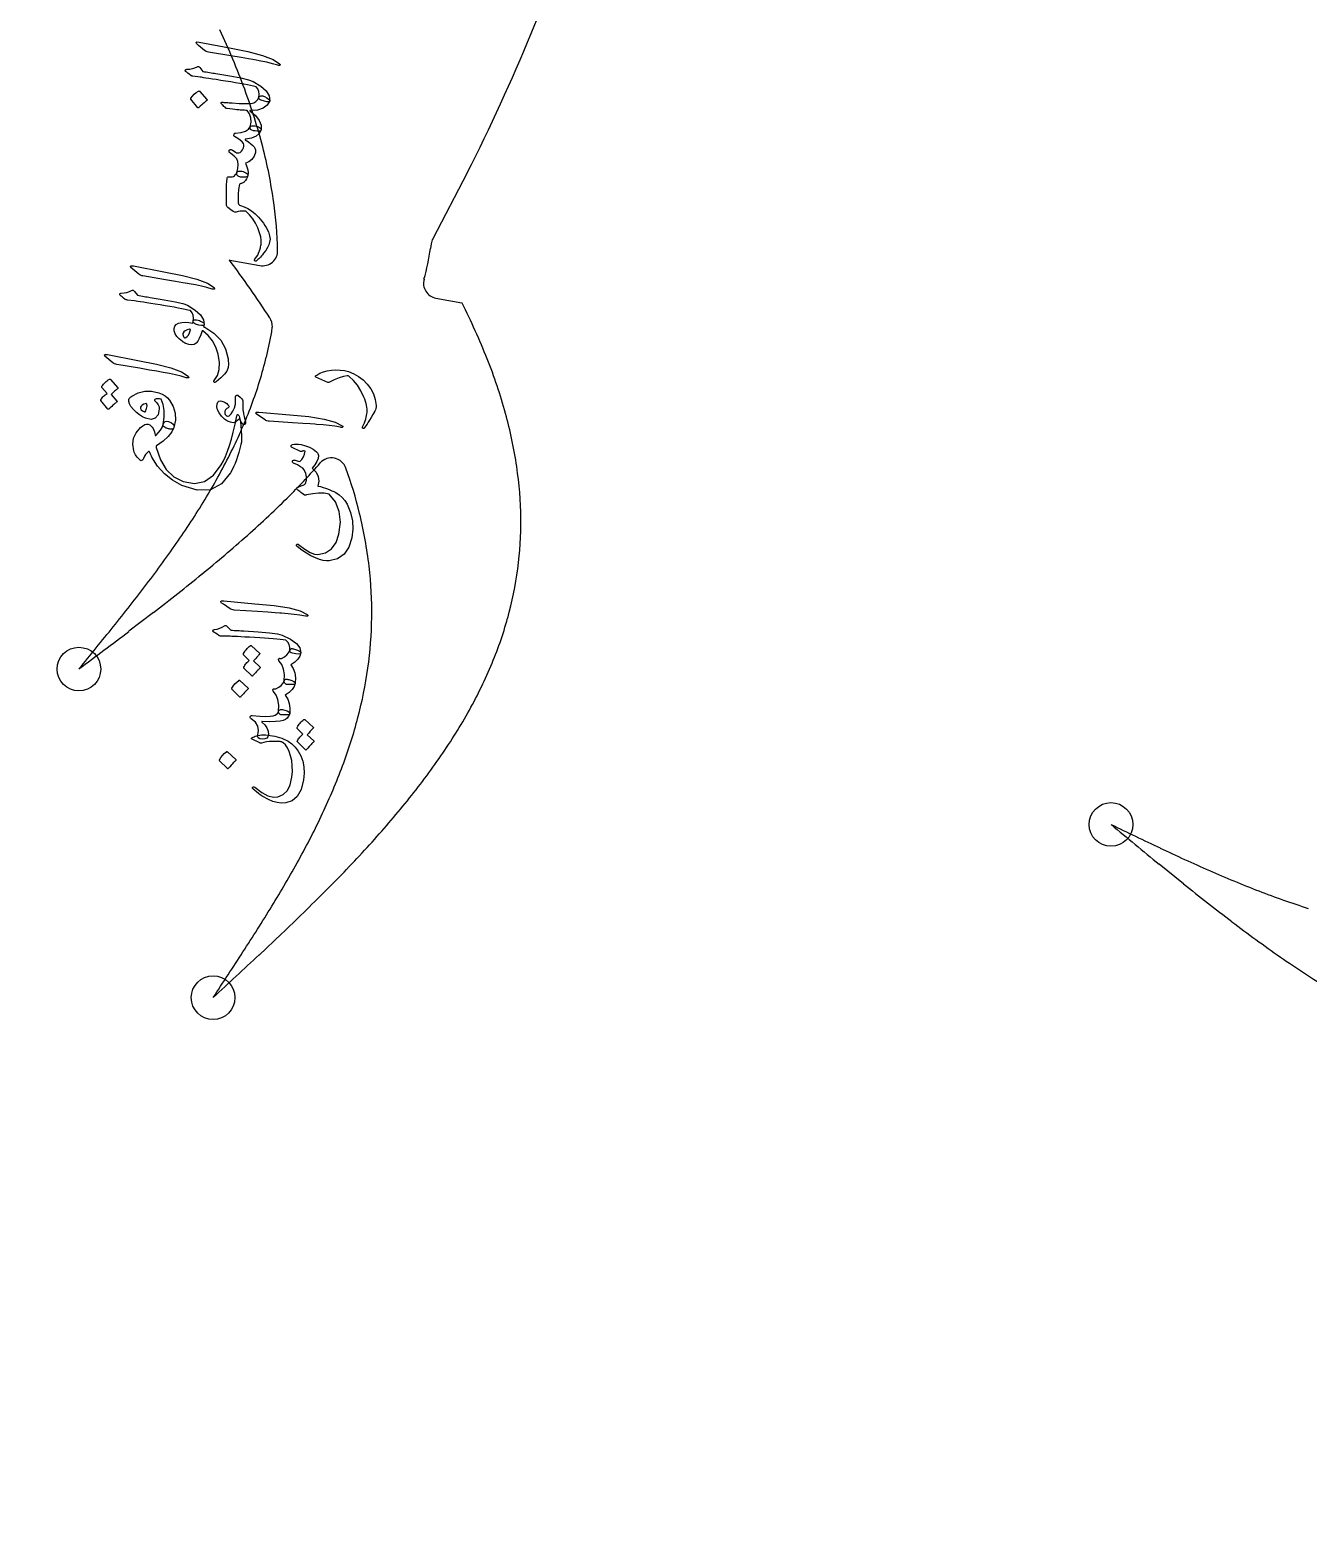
# Model space of a CAD drawing. Header units: millimetres. Extents: x -60 to 60, y -60 to 60.
# Drawn here: x -1.78 to 19.28, y 5.1 to 29.58 of the extents above; entities that cross this region are included whole.
import ezdxf

# ---------------------------------------------------------------- set-up
doc = ezdxf.new("R2010")
doc.units = ezdxf.units.MM
for name, color, linetype in [('CUT_INNER', 6, 'Continuous'), ('CUT_OUTER', 1, 'Continuous'), ('ENGRAVE', 7, 'Continuous'), ('TEXT', 5, 'Continuous')]:
    doc.layers.add(name, color=color, linetype=linetype)

msp = doc.modelspace()

# ---------------------------------------------------------------- linework, layer by layer
at = {"layer": 'CUT_INNER'}
for points in [[(5.428, 27.222), (4.859, 26.137)], [(4.833, 26.052), (4.824, 25.979)], [(1.511, 25.783), (1.508, 25.788), (1.514, 25.787), (2.009, 25.696)], [(4.91, 25.158), (5.337, 25.079), (5.342, 25.078)], [(2.118, 24.187), (2.201, 24.578)], [(0.26, 19.98), (-0.145, 19.669)], [(17.224, 15.509), (16.826, 15.83)], [(2.369, 14.687), (1.997, 14.336)]]:
    msp.add_lwpolyline(points, dxfattribs=at)
for centre, radius, start, end in [((0, 17.145), 35.054, 357.1887, 73.6087), ((-24.262, 42.269), 33.281, 337.4783, 341.7709), ((-9.895, 24.297), 12.425, 20.2625, 25.1712), ((-25.703, 42.869), 34.842, 333.315, 337.4746), ((-7.527, 25.17), 9.901, 14.513, 20.2646), ((-5.864, 25.602), 8.183, 7.9741, 14.5055), ((-4.069, 25.832), 6.374, 1.0815, 8.1646), ((2.054, 25.941), 0.25, 259.5125, 2.5306), ((1.073, 26.514), 3.788, 344.0043, 351.8666), ((5.081, 26.021), 0.25, 152.3457, 172.7444), ((-12.868, 15.014), 17.965, 33.1437, 36.831), ((4.956, 25.404), 0.25, 164.6204, 259.5125), ((-4.64, 20.044), 11.179, 21.5877, 26.7608), ((1.967, 24.696), 0.25, 356.8259, 34.0343), ((1.002, 24.803), 1.22, 349.3372, 354.3108), ((-4.811, 25.896), 7.136, 339.4867, 346.1424), ((-2.502, 20.888), 8.882, 15.4891, 21.6028), ((-5.874, 26.297), 8.272, 333.6814, 339.4681), ((-0.958, 21.317), 7.279, 8.4231, 15.481), ((-7.64, 27.172), 10.243, 328.9262, 333.674), ((3.191, 22.277), 0.25, 18.6373, 138.2223), ((-4.332, 28.824), 9.723, 314.6672, 318.988), ((-3.123, 19.98), 6.97, 13.5345, 19.9399), ((-0.002, 21.461), 6.312, 0.6128, 8.3993), ((-10.487, 28.887), 13.567, 325.2738, 328.9265), ((-9.164, 33.594), 16.514, 311.6291, 314.9562), ((-3.261, 19.914), 7.119, 6.6678, 13.7868), ((0.427, 21.469), 5.883, 344.3815, 0.5753), ((-15.475, 32.343), 19.635, 322.7089, 325.2774), ((-13.875, 38.889), 23.601, 309.2361, 311.6373), ((-22.577, 49.538), 37.352, 307.6896, 309.2427), ((-2.726, 19.978), 6.58, 351.9871, 6.6539), ((-26.604, 40.815), 33.622, 321.1926, 322.7128), ((-0.169, 21.635), 6.501, 337.0085, 344.39), ((-89.46, 91.395), 114.301, 320.73225, 321.18174), ((-83.867, 129.847), 138.378, 306.80344, 307.23019), ((-1.196, 22.073), 7.618, 330.5246, 336.9906), ((-3.276, 20.057), 7.136, 345.3195, 351.9751), ((-4.375, 20.348), 8.272, 339.5142, 345.3009), ((-2.776, 22.967), 9.434, 325.1132, 330.5205), ((-6.221, 21.039), 10.243, 334.759, 339.5068), ((-5.061, 24.559), 12.218, 320.7808, 325.1178), ((-9.227, 22.456), 13.567, 331.1066, 334.7592), ((-8.39, 27.273), 16.514, 317.4618, 320.789), ((104.402, 122.971), 138.378, 230.31119, 230.73794), ((65.707, 119.428), 114.301, 244.23999, 244.68948), ((-13.614, 32.062), 23.601, 315.0689, 317.4701), ((31.208, 46.496), 33.622, 244.7004, 246.2205), ((-14.541, 25.387), 19.635, 328.5416, 331.1102), ((25.57, 33.696), 19.635, 246.2166, 248.7852), ((40.63, 44.618), 37.352, 231.1973, 232.7505), ((-23.353, 41.771), 37.352, 313.5224, 315.0755), ((23.375, 28.039), 13.567, 248.7815, 252.4342), ((-26.473, 32.685), 33.622, 327.0254, 328.5455), ((32.309, 33.67), 23.601, 232.7439, 235.1451), ((-94.144, 76.614), 114.301, 326.56502, 327.01451), ((-92.487, 115.436), 138.378, 312.63621, 313.06296), ((28.26, 27.853), 16.514, 235.1368, 238.4639)]:
    msp.add_arc(centre, radius, start, end, dxfattribs=at)
at = {"layer": 'CUT_OUTER'}
msp.add_circle((0, 0), 60, dxfattribs=at)
at = {"layer": 'ENGRAVE'}
for centre, radius in [((0, 17.145), 39.579), ((-0.97, 19.047), 0.36), ((16.03, 16.487), 0.36), ((1.241, 13.634), 0.36)]:
    msp.add_circle(centre, radius, dxfattribs=at)
at = {"layer": 'TEXT'}
for points in [[(0.998, 29.324), (0.967, 29.353), (0.959, 29.372), (0.973, 29.381), (1.01, 29.378), (1.509, 29.282), (1.815, 29.222), (2.054, 29.158), (2.228, 29.091), (2.336, 29.02), (2.344, 29.011), (2.347, 29.003), (2.346, 28.998), (2.341, 28.995), (2.334, 28.993), (2.326, 28.993), (2.316, 28.994), (2.305, 28.997), (2.219, 29.022), (2.127, 29.045), (2.029, 29.065), (1.924, 29.083), (1.897, 29.088), (1.823, 29.101), (1.702, 29.122), (1.535, 29.151), (1.163, 29.213), (1.144, 29.217), (1.127, 29.224), (1.112, 29.231), (1.099, 29.241)], [(0.874, 28.826), (0.846, 28.849), (0.823, 28.867), (0.806, 28.88), (0.795, 28.888), (0.788, 28.894), (0.784, 28.9), (0.782, 28.907), (0.783, 28.913), (0.787, 28.92), (0.792, 28.925), (0.8, 28.928), (0.809, 28.929), (0.857, 28.933), (0.901, 28.942), (0.942, 28.955), (0.979, 28.972), (0.991, 28.977), (1.002, 28.976), (1.013, 28.969), (1.024, 28.957), (1.073, 28.895), (1.101, 28.89), (1.129, 28.885), (1.156, 28.88), (1.183, 28.876), (1.21, 28.871), (1.236, 28.867), (1.261, 28.863), (1.286, 28.859), (1.516, 28.821), (1.695, 28.787), (1.822, 28.756), (1.898, 28.729), (2.026, 28.651), (2.115, 28.572), (2.163, 28.492), (2.173, 28.412), (2.172, 28.41), (2.171, 28.408), (2.171, 28.406), (2.17, 28.404), (2.156, 28.395), (2.128, 28.395), (2.087, 28.404), (2.033, 28.42), (2.014, 28.428), (2.001, 28.438), (1.994, 28.45), (1.994, 28.464), (1.999, 28.517), (1.993, 28.564), (1.976, 28.605), (1.949, 28.641), (1.907, 28.651), (1.859, 28.662), (1.805, 28.673), (1.745, 28.684), (1.679, 28.696), (1.607, 28.708), (1.53, 28.721), (1.447, 28.734), (1.366, 28.747), (1.293, 28.759), (1.228, 28.769), (1.172, 28.778), (1.123, 28.785), (1.083, 28.791), (1.051, 28.797), (1.028, 28.801), (0.909, 28.814), (0.898, 28.817), (0.888, 28.82), (0.88, 28.823), (0.874, 28.826)], [(0.874, 28.437), (0.872, 28.44), (0.872, 28.444), (0.873, 28.449), (0.875, 28.454), (0.901, 28.488), (0.931, 28.519), (0.964, 28.546), (0.999, 28.57), (1.004, 28.572), (1.008, 28.572), (1.012, 28.571), (1.016, 28.568), (1.139, 28.43), (1.141, 28.426), (1.141, 28.421), (1.137, 28.416), (1.131, 28.411), (1.125, 28.407), (1.117, 28.4), (1.105, 28.39), (1.091, 28.378), (1.074, 28.362), (1.053, 28.344), (1.03, 28.323), (1.003, 28.298), (0.999, 28.295), (0.996, 28.294), (0.993, 28.295), (0.99, 28.297)], [(1.472, 28.281), (1.463, 28.284), (1.452, 28.291), (1.437, 28.303), (1.42, 28.318), (1.404, 28.334), (1.391, 28.346), (1.382, 28.356), (1.375, 28.363), (1.372, 28.374), (1.375, 28.382), (1.386, 28.385), (1.403, 28.385), (1.415, 28.384), (1.429, 28.383), (1.445, 28.383), (1.464, 28.382), (1.484, 28.381), (1.506, 28.379), (1.531, 28.377), (1.557, 28.375), (1.668, 28.368), (1.756, 28.364), (1.823, 28.364), (1.869, 28.367), (1.912, 28.379), (1.947, 28.399), (1.974, 28.428), (1.994, 28.464), (2, 28.474), (2.007, 28.483), (2.017, 28.489), (2.029, 28.493), (2.043, 28.494), (2.058, 28.493), (2.073, 28.488), (2.089, 28.479), (2.128, 28.458), (2.155, 28.439), (2.17, 28.424), (2.173, 28.412), (2.132, 28.338), (2.066, 28.287), (1.972, 28.257), (1.852, 28.25), (1.847, 28.249), (1.845, 28.248), (1.846, 28.246), (1.848, 28.244), (1.939, 28.166), (2, 28.087), (2.031, 28.008), (2.031, 27.928), (2.028, 27.92), (2.022, 27.914), (2.012, 27.911), (2, 27.909), (1.982, 27.91), (1.961, 27.912), (1.935, 27.914), (1.905, 27.918), (1.877, 27.925), (1.859, 27.938), (1.851, 27.956), (1.853, 27.98), (1.865, 28.059), (1.861, 28.13), (1.839, 28.193), (1.8, 28.248), (1.794, 28.25), (1.78, 28.253), (1.758, 28.254), (1.729, 28.256), (1.711, 28.256), (1.689, 28.258), (1.662, 28.26), (1.632, 28.263), (1.598, 28.267), (1.56, 28.271), (1.518, 28.276), (1.472, 28.281)], [(1.632, 27.227), (1.648, 27.297), (1.653, 27.358), (1.647, 27.409), (1.629, 27.452), (1.612, 27.474), (1.589, 27.497), (1.56, 27.521), (1.526, 27.547), (1.516, 27.555), (1.508, 27.564), (1.504, 27.572), (1.503, 27.579), (1.504, 27.588), (1.506, 27.596), (1.512, 27.601), (1.519, 27.605), (1.529, 27.607), (1.539, 27.607), (1.549, 27.603), (1.56, 27.597), (1.586, 27.578), (1.609, 27.564), (1.628, 27.555), (1.643, 27.551), (1.667, 27.552), (1.688, 27.561), (1.708, 27.578), (1.725, 27.605), (1.739, 27.636), (1.746, 27.663), (1.746, 27.687), (1.739, 27.708), (1.72, 27.734), (1.689, 27.762), (1.647, 27.791), (1.594, 27.824), (1.588, 27.828), (1.584, 27.835), (1.583, 27.843), (1.585, 27.854), (1.589, 27.864), (1.595, 27.871), (1.601, 27.875), (1.609, 27.877), (1.702, 27.89), (1.773, 27.911), (1.823, 27.942), (1.853, 27.982), (1.861, 27.991), (1.876, 27.997), (1.898, 27.999), (1.927, 27.997), (1.949, 27.994), (1.97, 27.988), (1.989, 27.98), (2.007, 27.97), (2.02, 27.96), (2.028, 27.95), (2.032, 27.94), (2.032, 27.93), (2.001, 27.87), (1.948, 27.825), (1.872, 27.794), (1.774, 27.777), (1.769, 27.777), (1.767, 27.775), (1.767, 27.772), (1.771, 27.768), (1.821, 27.734), (1.861, 27.703), (1.893, 27.675), (1.915, 27.65), (1.929, 27.628), (1.937, 27.605), (1.94, 27.583), (1.938, 27.559), (1.915, 27.496), (1.879, 27.444), (1.831, 27.406), (1.772, 27.38), (1.797, 27.324), (1.812, 27.271), (1.816, 27.221), (1.81, 27.175), (1.804, 27.165), (1.793, 27.157), (1.777, 27.152), (1.756, 27.15), (1.693, 27.154), (1.651, 27.168), (1.631, 27.193), (1.632, 27.227)], [(1.812, 27.179), (1.801, 27.148), (1.789, 27.122), (1.775, 27.099), (1.759, 27.08), (1.751, 27.072), (1.742, 27.065), (1.732, 27.059), (1.721, 27.054), (1.71, 27.049), (1.698, 27.045), (1.686, 27.041), (1.673, 27.037), (1.661, 26.95), (1.655, 26.87), (1.653, 26.796), (1.656, 26.728), (1.659, 26.712), (1.667, 26.7), (1.678, 26.691), (1.693, 26.685), (1.755, 26.661), (1.81, 26.635), (1.858, 26.607), (1.9, 26.577), (1.931, 26.549), (1.962, 26.521), (1.99, 26.491), (2.018, 26.459), (2.045, 26.426), (2.07, 26.392), (2.093, 26.357), (2.115, 26.32), (2.151, 26.251), (2.172, 26.188), (2.179, 26.131), (2.172, 26.081), (2.156, 26.037), (2.135, 25.991), (2.107, 25.945), (2.073, 25.898), (2.055, 25.875), (2.038, 25.855), (2.022, 25.836), (2.007, 25.82), (1.993, 25.806), (1.98, 25.794), (1.968, 25.783), (1.958, 25.774), (1.95, 25.77), (1.942, 25.768), (1.934, 25.769), (1.927, 25.773), (1.922, 25.778), (1.921, 25.785), (1.923, 25.793), (1.929, 25.802), (1.954, 25.837), (1.975, 25.869), (1.991, 25.898), (2.002, 25.925), (2.007, 25.939), (2.011, 25.954), (2.016, 25.97), (2.02, 25.987), (2.024, 26.006), (2.028, 26.025), (2.031, 26.045), (2.034, 26.066), (2.035, 26.113), (2.026, 26.17), (2.007, 26.237), (1.978, 26.315), (1.94, 26.394), (1.895, 26.467), (1.841, 26.532), (1.779, 26.59), (1.777, 26.593), (1.774, 26.594), (1.771, 26.595), (1.767, 26.594), (1.725, 26.594), (1.687, 26.591), (1.651, 26.584), (1.619, 26.573), (1.6, 26.573), (1.571, 26.586), (1.532, 26.612), (1.483, 26.651), (1.474, 26.661), (1.468, 26.672), (1.464, 26.685), (1.462, 26.698), (1.461, 26.755), (1.46, 26.811), (1.46, 26.866), (1.461, 26.92), (1.462, 26.974), (1.464, 27.027), (1.467, 27.079), (1.47, 27.131), (1.473, 27.142), (1.478, 27.151), (1.485, 27.156), (1.496, 27.158), (1.518, 27.155), (1.538, 27.156), (1.557, 27.159), (1.575, 27.165), (1.591, 27.174), (1.606, 27.188), (1.62, 27.207), (1.633, 27.231), (1.642, 27.242), (1.655, 27.25), (1.672, 27.253), (1.693, 27.253), (1.716, 27.249), (1.738, 27.243), (1.759, 27.234), (1.779, 27.223), (1.796, 27.211), (1.806, 27.2), (1.812, 27.189), (1.812, 27.179)], [(-0.082, 25.636), (-0.113, 25.665), (-0.121, 25.684), (-0.107, 25.693), (-0.07, 25.69), (0.429, 25.594), (0.735, 25.534), (0.975, 25.47), (1.148, 25.403), (1.256, 25.332), (1.264, 25.323), (1.267, 25.316), (1.266, 25.31), (1.261, 25.307), (1.254, 25.305), (1.246, 25.305), (1.236, 25.306), (1.225, 25.309), (1.139, 25.334), (1.047, 25.357), (0.949, 25.377), (0.844, 25.395), (0.817, 25.4), (0.743, 25.413), (0.622, 25.434), (0.455, 25.463), (0.084, 25.525), (0.064, 25.529), (0.047, 25.535), (0.032, 25.543), (0.019, 25.552)], [(-0.206, 25.138), (-0.234, 25.161), (-0.257, 25.179), (-0.274, 25.192), (-0.285, 25.2), (-0.291, 25.206), (-0.296, 25.212), (-0.297, 25.218), (-0.297, 25.225), (-0.293, 25.232), (-0.288, 25.237), (-0.28, 25.24), (-0.271, 25.241), (-0.223, 25.245), (-0.179, 25.254), (-0.138, 25.267), (-0.101, 25.284), (-0.089, 25.289), (-0.078, 25.288), (-0.067, 25.281), (-0.056, 25.269), (-0.007, 25.207), (0.021, 25.202), (0.049, 25.197), (0.076, 25.192), (0.103, 25.188), (0.13, 25.183), (0.156, 25.179), (0.181, 25.175), (0.206, 25.171), (0.436, 25.133), (0.615, 25.099), (0.742, 25.068), (0.818, 25.041), (0.946, 24.963), (1.035, 24.884), (1.084, 24.804), (1.093, 24.724), (1.092, 24.722), (1.092, 24.72), (1.091, 24.718), (1.09, 24.716), (1.076, 24.707), (1.048, 24.707), (1.007, 24.715), (0.953, 24.732), (0.934, 24.74), (0.921, 24.75), (0.914, 24.762), (0.914, 24.776), (0.919, 24.829), (0.913, 24.876), (0.897, 24.918), (0.869, 24.953), (0.827, 24.963), (0.779, 24.974), (0.725, 24.985), (0.665, 24.996), (0.599, 25.008), (0.527, 25.02), (0.45, 25.033), (0.367, 25.046), (0.286, 25.059), (0.213, 25.071), (0.148, 25.081), (0.092, 25.09), (0.043, 25.097), (0.003, 25.104), (-0.029, 25.109), (-0.052, 25.113), (-0.171, 25.126), (-0.182, 25.129), (-0.192, 25.131), (-0.2, 25.135), (-0.206, 25.138)], [(1.103, 24.678), (1.252, 24.584), (1.366, 24.466), (1.444, 24.324), (1.487, 24.159), (1.49, 24.137), (1.491, 24.115), (1.492, 24.094), (1.493, 24.073), (1.492, 24.053), (1.491, 24.034), (1.488, 24.015), (1.485, 23.998), (1.466, 23.957), (1.428, 23.907), (1.369, 23.848), (1.29, 23.78), (1.279, 23.773), (1.27, 23.77), (1.262, 23.77), (1.256, 23.774), (1.252, 23.781), (1.251, 23.788), (1.254, 23.795), (1.26, 23.803), (1.314, 23.883), (1.343, 23.981), (1.346, 24.098), (1.324, 24.234), (1.286, 24.351), (1.232, 24.455), (1.161, 24.545), (1.074, 24.622), (1.07, 24.622), (1.067, 24.622), (1.064, 24.621), (1.062, 24.619), (1.038, 24.552), (1.013, 24.496), (0.987, 24.451), (0.96, 24.418), (0.927, 24.396), (0.888, 24.388), (0.842, 24.393), (0.791, 24.412), (0.784, 24.415), (0.777, 24.419), (0.77, 24.422), (0.764, 24.426), (0.757, 24.431), (0.749, 24.435), (0.742, 24.44), (0.734, 24.446), (0.684, 24.486), (0.645, 24.528), (0.618, 24.572), (0.601, 24.618), (0.598, 24.661), (0.608, 24.697), (0.633, 24.725), (0.673, 24.745), (0.724, 24.759), (0.779, 24.763), (0.84, 24.76), (0.906, 24.748), (0.907, 24.752), (0.908, 24.756), (0.909, 24.76), (0.91, 24.763), (0.91, 24.767), (0.911, 24.771), (0.912, 24.775), (0.913, 24.779), (0.92, 24.791), (0.931, 24.799), (0.948, 24.802), (0.969, 24.801), (0.992, 24.796), (1.014, 24.789), (1.035, 24.78), (1.056, 24.769), (1.075, 24.757), (1.087, 24.745), (1.093, 24.735), (1.093, 24.726), (1.082, 24.688), (1.086, 24.687), (1.09, 24.685), (1.096, 24.682), (1.103, 24.678)], [(0.853, 24.648), (0.811, 24.637), (0.778, 24.622), (0.756, 24.602), (0.744, 24.576), (0.744, 24.559), (0.746, 24.543), (0.752, 24.528), (0.76, 24.513), (0.765, 24.508), (0.772, 24.506), (0.78, 24.506), (0.789, 24.509), (0.813, 24.524), (0.834, 24.55), (0.852, 24.587), (0.867, 24.635), (0.867, 24.64), (0.865, 24.644), (0.86, 24.646), (0.853, 24.648)], [(-0.509, 24.175), (-0.541, 24.205), (-0.549, 24.224), (-0.535, 24.232), (-0.498, 24.23), (0.001, 24.133), (0.307, 24.073), (0.547, 24.009), (0.721, 23.942), (0.828, 23.872), (0.836, 23.862), (0.839, 23.855), (0.839, 23.85), (0.834, 23.846), (0.827, 23.845), (0.819, 23.844), (0.809, 23.846), (0.798, 23.848), (0.712, 23.873), (0.62, 23.896), (0.521, 23.916), (0.416, 23.934), (0.389, 23.939), (0.315, 23.953), (0.195, 23.974), (0.028, 24.003), (-0.344, 24.064), (-0.363, 24.069), (-0.381, 24.075), (-0.396, 24.083), (-0.409, 24.092)], [(-0.592, 23.689), (-0.593, 23.692), (-0.594, 23.696), (-0.593, 23.701), (-0.591, 23.706), (-0.578, 23.724), (-0.564, 23.74), (-0.55, 23.756), (-0.535, 23.771), (-0.52, 23.785), (-0.504, 23.798), (-0.486, 23.811), (-0.468, 23.823), (-0.463, 23.825), (-0.459, 23.825), (-0.454, 23.823), (-0.45, 23.82), (-0.327, 23.681), (-0.326, 23.677), (-0.327, 23.674), (-0.331, 23.669), (-0.336, 23.664), (-0.341, 23.661), (-0.348, 23.655), (-0.358, 23.647), (-0.369, 23.637), (-0.383, 23.624), (-0.399, 23.609), (-0.418, 23.591), (-0.439, 23.571), (-0.344, 23.462), (-0.341, 23.457), (-0.342, 23.453), (-0.345, 23.448), (-0.352, 23.442), (-0.357, 23.438), (-0.366, 23.431), (-0.377, 23.421), (-0.392, 23.409), (-0.409, 23.394), (-0.429, 23.375), (-0.453, 23.354), (-0.479, 23.329), (-0.483, 23.327), (-0.487, 23.327), (-0.49, 23.328), (-0.492, 23.331), (-0.608, 23.47), (-0.61, 23.474), (-0.611, 23.477), (-0.61, 23.482), (-0.608, 23.487), (-0.597, 23.502), (-0.586, 23.517), (-0.575, 23.53), (-0.562, 23.543), (-0.549, 23.555), (-0.536, 23.566), (-0.522, 23.577), (-0.507, 23.587)], [(2.935, 23.856), (2.932, 23.858), (2.929, 23.86), (2.927, 23.862), (2.926, 23.864), (2.927, 23.87), (2.93, 23.877), (2.938, 23.884), (2.948, 23.892), (3, 23.921), (3.057, 23.944), (3.121, 23.961), (3.19, 23.971), (3.264, 23.975), (3.335, 23.973), (3.404, 23.964), (3.471, 23.948), (3.557, 23.914), (3.636, 23.868), (3.71, 23.811), (3.778, 23.743), (3.837, 23.665), (3.88, 23.581), (3.909, 23.49), (3.924, 23.392), (3.924, 23.367), (3.921, 23.342), (3.914, 23.318), (3.903, 23.294), (3.873, 23.241), (3.845, 23.193), (3.819, 23.15), (3.796, 23.113), (3.776, 23.081), (3.757, 23.054), (3.742, 23.033), (3.729, 23.018), (3.725, 23.015), (3.721, 23.013), (3.718, 23.012), (3.715, 23.012), (3.711, 23.013), (3.707, 23.015), (3.704, 23.017), (3.702, 23.021), (3.7, 23.025), (3.699, 23.029), (3.7, 23.034), (3.703, 23.04), (3.719, 23.073), (3.733, 23.105), (3.745, 23.136), (3.755, 23.166), (3.763, 23.195), (3.77, 23.223), (3.774, 23.25), (3.777, 23.277), (3.777, 23.304), (3.776, 23.332), (3.773, 23.362), (3.767, 23.393), (3.76, 23.425), (3.75, 23.458), (3.738, 23.493), (3.723, 23.529), (3.675, 23.633), (3.618, 23.724), (3.553, 23.803), (3.48, 23.87), (3.474, 23.875), (3.467, 23.878), (3.458, 23.88), (3.448, 23.88), (3.386, 23.869), (3.316, 23.847), (3.237, 23.814), (3.149, 23.77), (3.143, 23.768), (3.139, 23.767), (3.135, 23.768), (3.132, 23.769)], [(-0.148, 23.491), (-0.142, 23.504), (-0.132, 23.517), (-0.117, 23.531), (-0.098, 23.545), (0.007, 23.598), (0.116, 23.625), (0.228, 23.625), (0.344, 23.598), (0.401, 23.575), (0.45, 23.547), (0.491, 23.515), (0.524, 23.479), (0.583, 23.375), (0.614, 23.265), (0.619, 23.148), (0.596, 23.025), (0.589, 23.014), (0.578, 23.006), (0.561, 23.002), (0.539, 23.001), (0.527, 23.002), (0.515, 23.003), (0.504, 23.006), (0.492, 23.009), (0.48, 23.014), (0.47, 23.018), (0.459, 23.022), (0.45, 23.027), (0.434, 23.038), (0.423, 23.049), (0.417, 23.063), (0.417, 23.078), (0.435, 23.198), (0.436, 23.308), (0.419, 23.405), (0.384, 23.492), (0.355, 23.497), (0.331, 23.499), (0.313, 23.499), (0.301, 23.497), (0.29, 23.493), (0.282, 23.488), (0.277, 23.483), (0.276, 23.478), (0.276, 23.474), (0.277, 23.471), (0.279, 23.468), (0.281, 23.466), (0.315, 23.435), (0.338, 23.403), (0.351, 23.369), (0.354, 23.333), (0.334, 23.236), (0.289, 23.179), (0.22, 23.161), (0.127, 23.182), (0.077, 23.205), (0.027, 23.237), (-0.022, 23.277), (-0.072, 23.326), (-0.112, 23.374), (-0.139, 23.418), (-0.15, 23.456), (-0.148, 23.491)], [(1.729, 23.467), (1.729, 23.439), (1.73, 23.413), (1.73, 23.39), (1.73, 23.368), (1.731, 23.348), (1.732, 23.33), (1.733, 23.315), (1.735, 23.302), (1.737, 23.288), (1.74, 23.272), (1.744, 23.253), (1.748, 23.231), (1.754, 23.207), (1.76, 23.179), (1.767, 23.149), (1.775, 23.116), (1.777, 23.103), (1.775, 23.092), (1.769, 23.084), (1.76, 23.078), (1.738, 23.078), (1.717, 23.094), (1.696, 23.127), (1.673, 23.177), (1.648, 23.147), (1.622, 23.125), (1.597, 23.112), (1.571, 23.107), (1.526, 23.113), (1.479, 23.133), (1.43, 23.167), (1.381, 23.214), (1.338, 23.268), (1.311, 23.319), (1.3, 23.369), (1.305, 23.418), (1.317, 23.443), (1.334, 23.459), (1.357, 23.464), (1.386, 23.46), (1.415, 23.45), (1.442, 23.437), (1.465, 23.422), (1.486, 23.403), (1.499, 23.387), (1.504, 23.372), (1.5, 23.361), (1.487, 23.352), (1.468, 23.343), (1.454, 23.331), (1.443, 23.316), (1.436, 23.298), (1.433, 23.278), (1.434, 23.26), (1.439, 23.244), (1.449, 23.229), (1.462, 23.217), (1.476, 23.212), (1.489, 23.213), (1.503, 23.221), (1.538, 23.254), (1.567, 23.297), (1.591, 23.349), (1.608, 23.41), (1.609, 23.416), (1.61, 23.422), (1.61, 23.429), (1.61, 23.437), (1.61, 23.445), (1.61, 23.454), (1.609, 23.464), (1.609, 23.474), (1.609, 23.485), (1.609, 23.495), (1.609, 23.504), (1.609, 23.512), (1.609, 23.52), (1.609, 23.526), (1.609, 23.531), (1.61, 23.536), (1.613, 23.544), (1.617, 23.55), (1.622, 23.555), (1.629, 23.558), (1.636, 23.559), (1.642, 23.559), (1.647, 23.558), (1.652, 23.555), (1.686, 23.529), (1.71, 23.505), (1.724, 23.484), (1.729, 23.467)], [(0.047, 23.363), (0.046, 23.341), (0.057, 23.321), (0.077, 23.303), (0.108, 23.286), (0.113, 23.285), (0.117, 23.284), (0.12, 23.284), (0.121, 23.285), (0.131, 23.303), (0.14, 23.323), (0.146, 23.343), (0.15, 23.364), (0.152, 23.384), (0.151, 23.4), (0.147, 23.414), (0.14, 23.425), (0.102, 23.413), (0.073, 23.398), (0.055, 23.381), (0.047, 23.363)], [(1.987, 23.226), (1.952, 23.252), (1.942, 23.27), (1.955, 23.28), (1.993, 23.282), (2.506, 23.236), (2.82, 23.207), (3.068, 23.167), (3.25, 23.117), (3.366, 23.057), (3.375, 23.049), (3.379, 23.042), (3.379, 23.036), (3.374, 23.032), (3.367, 23.03), (3.359, 23.029), (3.349, 23.029), (3.337, 23.031), (3.248, 23.047), (3.153, 23.061), (3.052, 23.071), (2.944, 23.078), (2.916, 23.08), (2.841, 23.086), (2.717, 23.095), (2.546, 23.107), (2.165, 23.131), (2.145, 23.134), (2.127, 23.138), (2.111, 23.144), (2.096, 23.152)], [(0.043, 23.026), (0.081, 23.057), (0.115, 23.076), (0.146, 23.084), (0.173, 23.08), (0.196, 23.07), (0.217, 23.055), (0.235, 23.035), (0.251, 23.01), (0.264, 22.983), (0.275, 22.957), (0.282, 22.931), (0.287, 22.905), (0.288, 22.898), (0.29, 22.896), (0.295, 22.897), (0.301, 22.903), (0.341, 22.943), (0.373, 22.986), (0.399, 23.03), (0.417, 23.078), (0.432, 23.108), (0.453, 23.125), (0.478, 23.131), (0.508, 23.124), (0.553, 23.103), (0.582, 23.08), (0.597, 23.054), (0.596, 23.025), (0.562, 22.954), (0.503, 22.88), (0.419, 22.804), (0.31, 22.726), (0.305, 22.721), (0.302, 22.715), (0.301, 22.708), (0.302, 22.7), (0.372, 22.497), (0.47, 22.335), (0.596, 22.215), (0.75, 22.137), (0.933, 22.105), (1.099, 22.14), (1.246, 22.243), (1.376, 22.414), (1.41, 22.477), (1.444, 22.551), (1.477, 22.635), (1.51, 22.731), (1.542, 22.837), (1.573, 22.953), (1.604, 23.081), (1.633, 23.218), (1.635, 23.229), (1.638, 23.235), (1.643, 23.239), (1.648, 23.24), (1.654, 23.238), (1.659, 23.233), (1.664, 23.225), (1.669, 23.215), (1.68, 23.172), (1.69, 23.119), (1.698, 23.054), (1.705, 22.978), (1.709, 22.903), (1.71, 22.84), (1.707, 22.788), (1.7, 22.747), (1.683, 22.679), (1.665, 22.614), (1.645, 22.551), (1.625, 22.492), (1.603, 22.435), (1.579, 22.381), (1.555, 22.331), (1.529, 22.283), (1.381, 22.099), (1.198, 22.003), (0.98, 21.995), (0.728, 22.074), (0.574, 22.159), (0.44, 22.264), (0.326, 22.392), (0.232, 22.54), (0.225, 22.553), (0.22, 22.565), (0.215, 22.576), (0.211, 22.586), (0.207, 22.595), (0.204, 22.602), (0.201, 22.609), (0.198, 22.615), (0.193, 22.625), (0.188, 22.631), (0.183, 22.633), (0.179, 22.631), (0.152, 22.61), (0.128, 22.584), (0.108, 22.554), (0.092, 22.519), (0.081, 22.496), (0.069, 22.483), (0.057, 22.48), (0.044, 22.485), (0.024, 22.503), (0.006, 22.521), (-0.01, 22.54), (-0.024, 22.559), (-0.036, 22.579), (-0.047, 22.6), (-0.057, 22.622), (-0.065, 22.644), (-0.082, 22.752), (-0.07, 22.851), (-0.028, 22.942), (0.043, 23.026)], [(2.542, 22.697), (2.534, 22.703), (2.528, 22.708), (2.525, 22.715), (2.525, 22.722), (2.528, 22.73), (2.532, 22.737), (2.538, 22.742), (2.547, 22.745), (2.575, 22.752), (2.608, 22.755), (2.647, 22.753), (2.691, 22.746), (2.763, 22.728), (2.829, 22.702), (2.89, 22.668), (2.945, 22.625), (2.958, 22.611), (2.967, 22.597), (2.973, 22.583), (2.975, 22.568), (2.969, 22.517), (2.95, 22.465), (2.919, 22.411), (2.874, 22.355), (2.936, 22.29), (2.972, 22.219), (2.982, 22.144), (2.967, 22.063), (3.01, 22.053), (3.051, 22.041), (3.09, 22.029), (3.127, 22.016), (3.163, 22.002), (3.197, 21.986), (3.23, 21.971), (3.261, 21.954), (3.317, 21.918), (3.367, 21.873), (3.41, 21.822), (3.447, 21.762), (3.505, 21.627), (3.537, 21.49), (3.545, 21.351), (3.528, 21.209), (3.477, 21.054), (3.398, 20.94), (3.29, 20.865), (3.153, 20.829), (3.107, 20.83), (3.053, 20.838), (2.992, 20.855), (2.925, 20.88), (2.852, 20.914), (2.777, 20.956), (2.701, 21.006), (2.623, 21.066), (2.618, 21.07), (2.615, 21.075), (2.614, 21.081), (2.614, 21.087), (2.615, 21.092), (2.618, 21.097), (2.621, 21.101), (2.626, 21.104), (2.631, 21.105), (2.637, 21.105), (2.643, 21.103), (2.648, 21.099), (2.752, 21.023), (2.84, 20.97), (2.91, 20.941), (2.964, 20.934), (3.092, 20.965), (3.192, 21.03), (3.266, 21.132), (3.314, 21.27), (3.338, 21.47), (3.318, 21.646), (3.256, 21.8), (3.151, 21.929), (3.068, 21.944), (2.978, 21.947), (2.882, 21.937), (2.778, 21.916), (2.767, 21.912), (2.758, 21.911), (2.75, 21.912), (2.744, 21.915), (2.723, 21.931), (2.704, 21.945), (2.685, 21.959), (2.668, 21.972), (2.653, 21.984), (2.639, 21.995), (2.628, 22.006), (2.618, 22.015), (2.614, 22.02), (2.613, 22.025), (2.615, 22.03), (2.619, 22.034), (2.623, 22.036), (2.627, 22.039), (2.634, 22.043), (2.643, 22.047), (2.653, 22.052), (2.665, 22.057), (2.678, 22.062), (2.693, 22.067), (2.723, 22.079), (2.744, 22.089), (2.758, 22.098), (2.764, 22.105), (2.779, 22.158), (2.779, 22.213), (2.767, 22.271), (2.74, 22.331), (2.719, 22.355), (2.683, 22.381), (2.632, 22.41), (2.565, 22.442), (2.558, 22.445), (2.554, 22.45), (2.55, 22.455), (2.547, 22.462), (2.546, 22.469), (2.546, 22.475), (2.548, 22.48), (2.552, 22.485), (2.566, 22.49), (2.591, 22.489), (2.626, 22.48), (2.671, 22.465), (2.704, 22.502), (2.729, 22.543), (2.746, 22.589), (2.755, 22.639), (2.739, 22.641), (2.727, 22.641), (2.717, 22.64), (2.709, 22.637), (2.702, 22.633), (2.696, 22.631), (2.689, 22.631), (2.683, 22.633)], [(1.411, 20.114), (1.376, 20.14), (1.366, 20.159), (1.379, 20.169), (1.417, 20.17), (1.929, 20.124), (2.244, 20.095), (2.492, 20.055), (2.674, 20.006), (2.79, 19.946), (2.799, 19.937), (2.803, 19.93), (2.803, 19.924), (2.798, 19.921), (2.791, 19.918), (2.783, 19.917), (2.773, 19.917), (2.761, 19.919), (2.672, 19.936), (2.577, 19.949), (2.476, 19.959), (2.368, 19.966), (2.34, 19.969), (2.264, 19.974), (2.141, 19.983), (1.97, 19.995), (1.589, 20.019), (1.569, 20.022), (1.551, 20.026), (1.535, 20.032), (1.52, 20.04)], [(1.337, 19.6), (1.306, 19.62), (1.281, 19.636), (1.263, 19.647), (1.251, 19.654), (1.244, 19.659), (1.239, 19.665), (1.236, 19.671), (1.236, 19.678), (1.239, 19.685), (1.244, 19.691), (1.252, 19.695), (1.261, 19.697), (1.308, 19.706), (1.352, 19.719), (1.392, 19.736), (1.428, 19.758), (1.439, 19.763), (1.45, 19.763), (1.462, 19.758), (1.475, 19.747), (1.53, 19.69), (1.559, 19.687), (1.588, 19.685), (1.616, 19.683), (1.643, 19.681), (1.67, 19.68), (1.697, 19.678), (1.723, 19.676), (1.748, 19.675), (1.985, 19.66), (2.168, 19.644), (2.3, 19.627), (2.378, 19.607), (2.516, 19.541), (2.613, 19.471), (2.671, 19.396), (2.688, 19.316), (2.688, 19.314), (2.687, 19.312), (2.687, 19.309), (2.687, 19.307), (2.673, 19.297), (2.645, 19.294), (2.603, 19.299), (2.547, 19.31), (2.526, 19.316), (2.512, 19.324), (2.504, 19.336), (2.503, 19.35), (2.502, 19.404), (2.491, 19.451), (2.47, 19.491), (2.439, 19.523), (2.396, 19.53), (2.346, 19.535), (2.291, 19.541), (2.229, 19.546), (2.161, 19.551), (2.088, 19.556), (2.009, 19.561), (1.924, 19.566), (1.841, 19.571), (1.766, 19.575), (1.7, 19.579), (1.642, 19.582), (1.592, 19.584), (1.551, 19.586), (1.519, 19.588), (1.494, 19.59), (1.373, 19.591), (1.362, 19.592), (1.352, 19.594), (1.343, 19.597), (1.337, 19.6)], [(1.742, 19.284), (1.74, 19.288), (1.739, 19.291), (1.74, 19.296), (1.741, 19.302), (1.752, 19.32), (1.764, 19.339), (1.777, 19.356), (1.79, 19.372), (1.804, 19.388), (1.819, 19.403), (1.835, 19.418), (1.852, 19.432), (1.857, 19.434), (1.862, 19.435), (1.867, 19.434), (1.871, 19.431), (2.009, 19.303), (2.011, 19.3), (2.01, 19.296), (2.007, 19.291), (2.002, 19.285), (1.997, 19.282), (1.991, 19.275), (1.982, 19.266), (1.972, 19.255), (1.959, 19.241), (1.944, 19.224), (1.927, 19.204), (1.908, 19.181), (2.015, 19.081), (2.018, 19.076), (2.018, 19.072), (2.015, 19.066), (2.009, 19.061), (2.004, 19.056), (1.996, 19.048), (1.986, 19.037), (1.972, 19.023), (1.956, 19.006), (1.938, 18.985), (1.916, 18.961), (1.892, 18.933), (1.888, 18.931), (1.885, 18.93), (1.882, 18.931), (1.879, 18.934), (1.748, 19.062), (1.746, 19.065), (1.745, 19.069), (1.745, 19.074), (1.747, 19.079), (1.756, 19.096), (1.765, 19.111), (1.776, 19.126), (1.787, 19.14), (1.798, 19.154), (1.811, 19.166), (1.824, 19.179), (1.837, 19.19)], [(2.503, 19.35), (2.511, 19.365), (2.519, 19.376), (2.526, 19.383), (2.533, 19.385), (2.542, 19.385), (2.554, 19.383), (2.567, 19.38), (2.582, 19.376), (2.63, 19.359), (2.664, 19.343), (2.683, 19.329), (2.688, 19.316), (2.67, 19.262), (2.636, 19.21), (2.587, 19.162), (2.522, 19.117), (2.562, 19.055), (2.588, 18.983), (2.599, 18.903), (2.595, 18.814), (2.592, 18.805), (2.584, 18.798), (2.574, 18.794), (2.559, 18.793), (2.47, 18.792), (2.46, 18.792), (2.45, 18.795), (2.439, 18.8), (2.428, 18.809), (2.42, 18.817), (2.415, 18.826), (2.411, 18.837), (2.41, 18.848), (2.414, 18.955), (2.402, 19.045), (2.374, 19.12), (2.331, 19.178), (2.325, 19.185), (2.321, 19.192), (2.319, 19.201), (2.32, 19.209), (2.322, 19.217), (2.327, 19.223), (2.333, 19.225), (2.341, 19.224), (2.349, 19.223), (2.356, 19.223), (2.362, 19.223), (2.367, 19.224), (2.415, 19.251), (2.454, 19.281), (2.483, 19.314), (2.503, 19.35)], [(1.549, 18.714), (1.547, 18.717), (1.546, 18.721), (1.547, 18.726), (1.548, 18.731), (1.572, 18.768), (1.599, 18.802), (1.629, 18.833), (1.662, 18.861), (1.666, 18.864), (1.671, 18.864), (1.675, 18.863), (1.679, 18.86), (1.817, 18.735), (1.82, 18.73), (1.82, 18.726), (1.817, 18.72), (1.811, 18.714), (1.806, 18.709), (1.798, 18.701), (1.788, 18.69), (1.774, 18.677), (1.758, 18.659), (1.74, 18.639), (1.718, 18.615), (1.694, 18.587), (1.69, 18.584), (1.687, 18.582), (1.683, 18.583), (1.681, 18.585)], [(2.41, 18.848), (2.418, 18.863), (2.426, 18.874), (2.433, 18.881), (2.44, 18.883), (2.45, 18.883), (2.461, 18.881), (2.474, 18.878), (2.489, 18.874), (2.537, 18.857), (2.571, 18.841), (2.59, 18.827), (2.595, 18.814), (2.577, 18.76), (2.543, 18.709), (2.494, 18.66), (2.429, 18.615), (2.469, 18.553), (2.495, 18.481), (2.506, 18.401), (2.502, 18.312), (2.499, 18.303), (2.491, 18.297), (2.481, 18.293), (2.466, 18.291), (2.377, 18.291), (2.367, 18.291), (2.357, 18.293), (2.346, 18.299), (2.335, 18.307), (2.327, 18.315), (2.322, 18.325), (2.318, 18.335), (2.317, 18.346), (2.321, 18.453), (2.309, 18.544), (2.281, 18.618), (2.238, 18.676), (2.232, 18.683), (2.228, 18.69), (2.226, 18.699), (2.227, 18.708), (2.229, 18.715), (2.234, 18.721), (2.24, 18.723), (2.249, 18.723), (2.256, 18.721), (2.263, 18.721), (2.269, 18.721), (2.274, 18.722), (2.322, 18.749), (2.361, 18.779), (2.39, 18.812), (2.41, 18.848)], [(2.502, 18.312), (2.485, 18.273), (2.461, 18.24), (2.431, 18.216), (2.394, 18.198), (2.345, 18.188), (2.271, 18.181), (2.172, 18.179), (2.048, 18.181), (2.043, 18.181), (2.041, 18.179), (2.042, 18.177), (2.045, 18.173), (2.093, 18.127), (2.127, 18.077), (2.146, 18.023), (2.151, 17.964), (2.143, 17.933), (2.124, 17.911), (2.095, 17.897), (2.055, 17.893), (2.011, 17.899), (1.983, 17.912), (1.972, 17.934), (1.976, 17.963), (1.991, 18.037), (1.979, 18.106), (1.938, 18.17), (1.87, 18.229), (1.859, 18.238), (1.852, 18.247), (1.849, 18.256), (1.851, 18.265), (1.856, 18.273), (1.864, 18.279), (1.874, 18.281), (1.886, 18.281), (2.01, 18.272), (2.108, 18.267), (2.181, 18.269), (2.23, 18.275), (2.261, 18.287), (2.286, 18.302), (2.305, 18.322), (2.317, 18.346), (2.331, 18.368), (2.353, 18.38), (2.384, 18.381), (2.424, 18.371), (2.462, 18.357), (2.488, 18.342), (2.501, 18.327), (2.502, 18.312)], [(2.625, 18.068), (2.623, 18.071), (2.622, 18.075), (2.623, 18.08), (2.624, 18.085), (2.635, 18.104), (2.647, 18.122), (2.66, 18.139), (2.673, 18.156), (2.688, 18.172), (2.703, 18.187), (2.719, 18.202), (2.736, 18.216), (2.74, 18.218), (2.745, 18.219), (2.75, 18.217), (2.754, 18.214), (2.892, 18.087), (2.894, 18.084), (2.893, 18.08), (2.89, 18.075), (2.885, 18.069), (2.88, 18.065), (2.874, 18.059), (2.865, 18.05), (2.855, 18.038), (2.842, 18.024), (2.828, 18.007), (2.811, 17.988), (2.791, 17.965), (2.898, 17.864), (2.901, 17.86), (2.901, 17.855), (2.898, 17.85), (2.892, 17.844), (2.887, 17.839), (2.879, 17.831), (2.869, 17.82), (2.855, 17.806), (2.84, 17.789), (2.821, 17.769), (2.799, 17.744), (2.775, 17.717), (2.771, 17.714), (2.768, 17.713), (2.765, 17.714), (2.762, 17.717), (2.631, 17.846), (2.629, 17.849), (2.628, 17.853), (2.628, 17.857), (2.63, 17.863), (2.639, 17.879), (2.648, 17.895), (2.659, 17.91), (2.67, 17.924), (2.682, 17.937), (2.694, 17.95), (2.707, 17.962), (2.72, 17.974)], [(1.934, 17.941), (1.957, 17.949), (1.982, 17.955), (2.009, 17.96), (2.039, 17.963), (2.071, 17.964), (2.105, 17.963), (2.142, 17.96), (2.181, 17.955), (2.221, 17.948), (2.26, 17.941), (2.298, 17.931), (2.335, 17.92), (2.371, 17.907), (2.407, 17.892), (2.442, 17.876), (2.476, 17.858), (2.539, 17.814), (2.595, 17.759), (2.644, 17.694), (2.686, 17.616), (2.718, 17.529), (2.736, 17.434), (2.739, 17.331), (2.728, 17.22), (2.689, 17.064), (2.628, 16.949), (2.545, 16.875), (2.438, 16.841), (2.366, 16.839), (2.294, 16.847), (2.223, 16.866), (2.153, 16.896), (2.118, 16.915), (2.083, 16.935), (2.05, 16.955), (2.018, 16.977), (1.987, 16.999), (1.956, 17.022), (1.927, 17.046), (1.898, 17.071), (1.894, 17.077), (1.891, 17.082), (1.889, 17.087), (1.889, 17.092), (1.891, 17.097), (1.894, 17.102), (1.898, 17.105), (1.903, 17.106), (1.908, 17.107), (1.914, 17.106), (1.92, 17.103), (1.927, 17.1), (2.042, 17.015), (2.144, 16.96), (2.233, 16.935), (2.308, 16.94), (2.396, 16.979), (2.464, 17.047), (2.511, 17.142), (2.538, 17.265), (2.546, 17.361), (2.545, 17.453), (2.535, 17.539), (2.517, 17.62), (2.493, 17.69), (2.464, 17.749), (2.432, 17.797), (2.395, 17.834), (2.393, 17.836), (2.39, 17.837), (2.387, 17.839), (2.384, 17.84), (2.381, 17.842), (2.376, 17.844), (2.371, 17.846), (2.365, 17.848), (2.358, 17.851), (2.348, 17.853), (2.335, 17.854), (2.319, 17.855), (2.3, 17.855), (2.278, 17.855), (2.254, 17.855), (2.226, 17.855), (2.171, 17.853), (2.121, 17.848), (2.076, 17.839), (2.036, 17.826), (2.03, 17.826), (2.024, 17.826), (2.017, 17.828), (2.009, 17.831), (1.886, 17.89), (1.88, 17.893), (1.876, 17.897), (1.874, 17.9), (1.874, 17.903), (1.873, 17.905), (1.874, 17.907), (1.875, 17.909), (1.877, 17.911), (1.886, 17.918), (1.899, 17.925), (1.915, 17.933), (1.934, 17.941)], [(1.346, 17.537), (1.344, 17.54), (1.343, 17.544), (1.344, 17.549), (1.345, 17.554), (1.369, 17.591), (1.396, 17.625), (1.425, 17.656), (1.459, 17.684), (1.463, 17.687), (1.468, 17.687), (1.472, 17.686), (1.476, 17.683), (1.614, 17.558), (1.617, 17.553), (1.617, 17.548), (1.614, 17.543), (1.608, 17.537), (1.603, 17.532), (1.595, 17.524), (1.585, 17.513), (1.571, 17.5), (1.555, 17.482), (1.537, 17.462), (1.515, 17.438), (1.491, 17.41), (1.487, 17.407), (1.484, 17.405), (1.48, 17.406), (1.478, 17.408)]]:
    msp.add_lwpolyline(points, close=True, dxfattribs=at)

doc.saveas('drawing.dxf')
